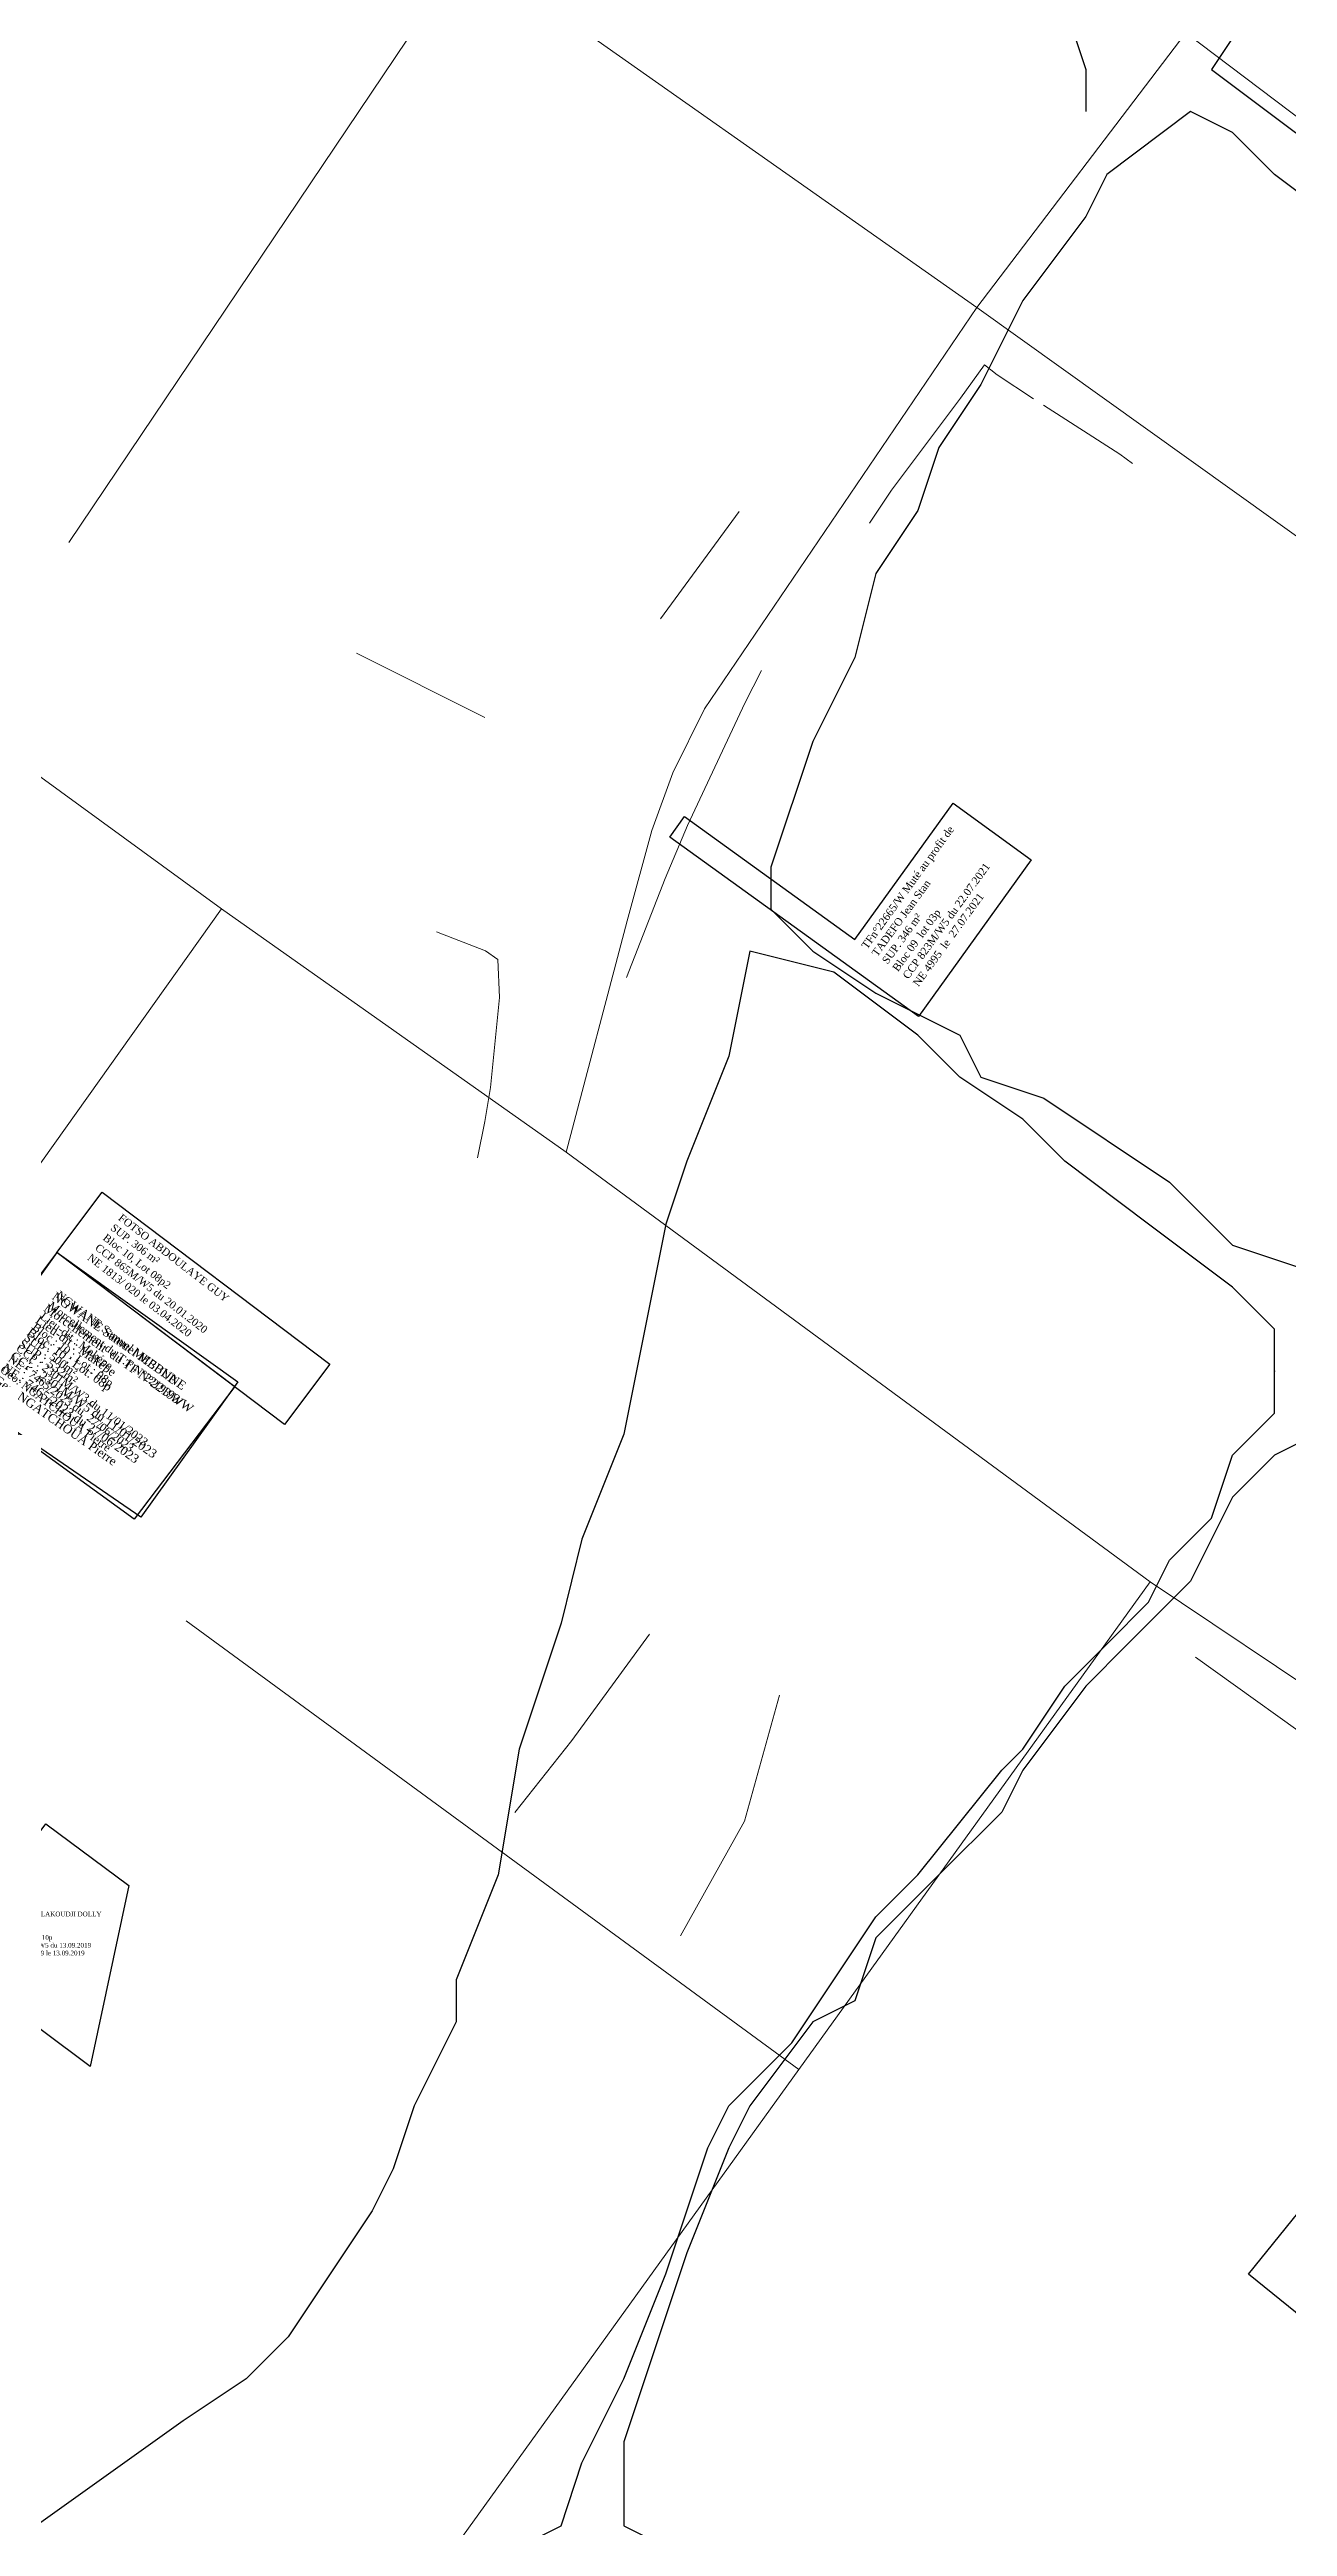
# Model space of a CAD drawing. Header units: millimetres. Extents: x 579832 to 917290, y 449831 to 1452191.
# Drawn here: x 582562.7 to 582710.1, y 450492.4 to 450787.4 of the extents above; entities that cross this region are included whole.
import ezdxf

# ---------------------------------------------------------------- set-up
doc = ezdxf.new("R2010")
doc.units = ezdxf.units.MM
doc.header["$LTSCALE"] = 10
for name, color, linetype, lineweight in [('drains_fossés', 120, 'Continuous', 20), ('MAJ APRES LE 13.01.2023', 222, 'Continuous', 30), ('Roads_others', 24, 'Continuous', 9)]:
    doc.layers.add(name, color=color, linetype=linetype, lineweight=lineweight)
doc.layers.add('end maj 26 02 2021', color=7, linetype='Continuous')
doc.layers.add('MAJ JUILLET 2021', color=7, linetype='Continuous')
doc.styles.add('Times 1.0', font='times.ttf', dxfattribs={"width": 0.99, "height": 1})

msp = doc.modelspace()

# ---------------------------------------------------------------- linework, layer by layer
at = {"flags": 128}
msp.add_lwpolyline([(582563.6, 450644.13), (582585.13, 450628.7), (582573.55, 450612.62), (582551.73, 450627.58)], close=True, dxfattribs=at)
at = {"layer": 'drains_fossés'}
for p, q in [((582644.84, 450732.35), (582635.45, 450719.57)), ((582614.54, 450707.85), (582599.23, 450715.49))]:
    msp.add_line(p, q, dxfattribs=at)
for points in [[(582679.91, 450745.8), (582675.57, 450748.63), (582674.05, 450749.82), (582671.2, 450745.87), (582662.96, 450734.9), (582660.34, 450730.96)], [(582691.69, 450738.07), (582690.16, 450739.21), (582681.07, 450745.04)], [(582647.49, 450713.43), (582645.5, 450709.53), (582638.66, 450694.99), (582636, 450688.66), (582631.42, 450676.88), (582631.41, 450676.86)], [(582613.66, 450655.4), (582614.53, 450659.74), (582615.21, 450663.77), (582616.29, 450674.48), (582616.08, 450679.02), (582614.62, 450680.04), (582608.77, 450682.31)], [(582618.12, 450577.42), (582624.91, 450586), (582634.15, 450598.66)], [(582715.22, 450582.33), (582716.16, 450583.78), (582699.19, 450595.93)], [(582637.83, 450562.73), (582645.48, 450576.4), (582649.62, 450591.4)]]:
    msp.add_lwpolyline(points, dxfattribs=at)
at = {"layer": 'end maj 26 02 2021', "flags": 128}
for points in [[(582648.61, 450817.49), (582656.11, 450809.99), (582666.11, 450804.99), (582673.61, 450799.99), (582678.61, 450794.99), (582683.61, 450792.49), (582686.11, 450784.99), (582686.11, 450779.99)], [(582648.61, 450817.49), (582656.11, 450809.99), (582666.11, 450804.99), (582673.61, 450799.99), (582678.61, 450794.99), (582683.61, 450792.49), (582686.11, 450784.99), (582686.11, 450779.99)], [(582721.11, 450814.99), (582716.11, 450809.99), (582711.11, 450799.99), (582706.11, 450792.49), (582701.11, 450784.99)], [(582721.11, 450814.99), (582716.11, 450809.99), (582711.11, 450799.99), (582706.11, 450792.49), (582701.11, 450784.99)], [(582701.11, 450784.99), (582711.11, 450777.49), (582721.11, 450767.49), (582733.61, 450759.99), (582743.61, 450752.49), (582753.61, 450747.49), (582763.61, 450739.99), (582776.11, 450729.99), (582783.61, 450724.99)], [(582701.11, 450784.99), (582711.11, 450777.49), (582721.11, 450767.49), (582733.61, 450759.99), (582743.61, 450752.49), (582753.61, 450747.49), (582763.61, 450739.99), (582776.11, 450729.99), (582783.61, 450724.99)], [(582698.61, 450779.99), (582688.61, 450772.49), (582686.11, 450767.49), (582678.61, 450757.49), (582673.61, 450747.49), (582668.61, 450739.99), (582666.11, 450732.49), (582661.11, 450724.99), (582658.61, 450714.99), (582653.61, 450704.99), (582648.61, 450689.99), (582648.61, 450684.99)], [(582698.61, 450779.99), (582688.61, 450772.49), (582686.11, 450767.49), (582678.61, 450757.49), (582673.61, 450747.49), (582668.61, 450739.99), (582666.11, 450732.49), (582661.11, 450724.99), (582658.61, 450714.99), (582653.61, 450704.99), (582648.61, 450689.99), (582648.61, 450684.99)], [(582761.11, 450692.49), (582766.11, 450704.99), (582776.11, 450719.99), (582776.11, 450724.99), (582761.11, 450734.99), (582751.11, 450742.49), (582741.11, 450749.99), (582731.11, 450757.49), (582718.61, 450764.99), (582708.61, 450772.49), (582703.61, 450777.49), (582698.61, 450779.99)], [(582761.11, 450692.49), (582766.11, 450704.99), (582776.11, 450719.99), (582776.11, 450724.99), (582761.11, 450734.99), (582751.11, 450742.49), (582741.11, 450749.99), (582731.11, 450757.49), (582718.61, 450764.99), (582708.61, 450772.49), (582703.61, 450777.49), (582698.61, 450779.99)], [(582648.61, 450684.99), (582653.61, 450679.99), (582661.11, 450674.99), (582671.11, 450669.99), (582673.61, 450664.99), (582681.11, 450662.49), (582696.11, 450652.49), (582703.61, 450644.99), (582711.11, 450642.49), (582716.11, 450642.49), (582731.11, 450659.99), (582718.61, 450639.99), (582716.11, 450634.99), (582721.11, 450632.49)], [(582648.61, 450684.99), (582653.61, 450679.99), (582661.11, 450674.99), (582671.11, 450669.99), (582673.61, 450664.99), (582681.11, 450662.49), (582696.11, 450652.49), (582703.61, 450644.99), (582711.11, 450642.49), (582716.11, 450642.49), (582731.11, 450659.99), (582718.61, 450639.99), (582716.11, 450634.99), (582721.11, 450632.49)], [(582646.11, 450679.99), (582643.61, 450667.49), (582638.61, 450654.99), (582636.11, 450647.49), (582633.61, 450634.99), (582631.11, 450622.49), (582626.11, 450609.99), (582623.61, 450599.99), (582621.11, 450592.49), (582618.61, 450584.99), (582616.11, 450569.99), (582611.11, 450557.49), (582611.11, 450552.49), (582606.11, 450542.49), (582603.61, 450534.99), (582601.11, 450529.99), (582596.11, 450522.49), (582591.11, 450514.99), (582586.11, 450509.99), (582578.61, 450504.99), (582561.11, 450492.49)], [(582646.11, 450679.99), (582643.61, 450667.49), (582638.61, 450654.99), (582636.11, 450647.49), (582633.61, 450634.99), (582631.11, 450622.49), (582626.11, 450609.99), (582623.61, 450599.99), (582621.11, 450592.49), (582618.61, 450584.99), (582616.11, 450569.99), (582611.11, 450557.49), (582611.11, 450552.49), (582606.11, 450542.49), (582603.61, 450534.99), (582601.11, 450529.99), (582596.11, 450522.49), (582591.11, 450514.99), (582586.11, 450509.99), (582578.61, 450504.99), (582561.11, 450492.49)], [(582708.61, 450634.99), (582703.61, 450639.99), (582693.61, 450647.49), (582683.61, 450654.99), (582678.61, 450659.99), (582671.11, 450664.99), (582666.11, 450669.99), (582656.11, 450677.49), (582646.11, 450679.99)], [(582708.61, 450634.99), (582703.61, 450639.99), (582693.61, 450647.49), (582683.61, 450654.99), (582678.61, 450659.99), (582671.11, 450664.99), (582666.11, 450669.99), (582656.11, 450677.49), (582646.11, 450679.99)], [(582708.61, 450629.99), (582708.61, 450634.99)], [(582708.61, 450629.99), (582708.61, 450634.99)], [(582623.61, 450492.49), (582626.11, 450499.99), (582631.11, 450509.99), (582636.11, 450522.49), (582638.61, 450529.99), (582641.11, 450537.49), (582643.61, 450542.49), (582651.11, 450549.99), (582656.11, 450557.49), (582661.11, 450564.99), (582666.11, 450569.99), (582676.11, 450582.49), (582678.61, 450584.99), (582683.61, 450592.49), (582688.61, 450597.49), (582693.61, 450602.49), (582696.11, 450607.49), (582701.11, 450612.49), (582703.61, 450619.99), (582708.61, 450624.99), (582708.61, 450629.99)], [(582623.61, 450492.49), (582626.11, 450499.99), (582631.11, 450509.99), (582636.11, 450522.49), (582638.61, 450529.99), (582641.11, 450537.49), (582643.61, 450542.49), (582651.11, 450549.99), (582656.11, 450557.49), (582661.11, 450564.99), (582666.11, 450569.99), (582676.11, 450582.49), (582678.61, 450584.99), (582683.61, 450592.49), (582688.61, 450597.49), (582693.61, 450602.49), (582696.11, 450607.49), (582701.11, 450612.49), (582703.61, 450619.99), (582708.61, 450624.99), (582708.61, 450629.99)], [(582723.61, 450624.99), (582718.61, 450624.99), (582713.61, 450622.49), (582708.61, 450619.99), (582703.61, 450614.99), (582701.11, 450609.99), (582698.61, 450604.99), (582693.61, 450599.99), (582691.11, 450597.49), (582686.11, 450592.49), (582678.61, 450582.49), (582676.11, 450577.49), (582668.61, 450569.99), (582666.11, 450567.49), (582661.11, 450562.49), (582658.61, 450554.99), (582653.61, 450552.49), (582646.11, 450542.49), (582643.61, 450537.49), (582638.61, 450524.99), (582631.11, 450502.49), (582631.11, 450492.49)], [(582723.61, 450624.99), (582718.61, 450624.99), (582713.61, 450622.49), (582708.61, 450619.99), (582703.61, 450614.99), (582701.11, 450609.99), (582698.61, 450604.99), (582693.61, 450599.99), (582691.11, 450597.49), (582686.11, 450592.49), (582678.61, 450582.49), (582676.11, 450577.49), (582668.61, 450569.99), (582666.11, 450567.49), (582661.11, 450562.49), (582658.61, 450554.99), (582653.61, 450552.49), (582646.11, 450542.49), (582643.61, 450537.49), (582638.61, 450524.99), (582631.11, 450502.49), (582631.11, 450492.49)], [(582616.11, 450484.99), (582618.61, 450489.99), (582623.61, 450492.49)], [(582616.11, 450484.99), (582618.61, 450489.99), (582623.61, 450492.49)], [(582631.11, 450492.49), (582636.11, 450489.99), (582643.61, 450484.99), (582648.61, 450479.99), (582656.11, 450472.49), (582663.61, 450467.49), (582673.61, 450462.49), (582681.11, 450454.99), (582688.61, 450452.49), (582696.11, 450449.99), (582701.11, 450447.49), (582708.61, 450449.99)], [(582631.11, 450492.49), (582636.11, 450489.99), (582643.61, 450484.99), (582648.61, 450479.99), (582656.11, 450472.49), (582663.61, 450467.49), (582673.61, 450462.49), (582681.11, 450454.99), (582688.61, 450452.49), (582696.11, 450449.99), (582701.11, 450447.49), (582708.61, 450449.99)]]:
    msp.add_lwpolyline(points, dxfattribs=at)
at = {"layer": 'end maj 26 02 2021', "color": 150, "lineweight": -3, "flags": 128}
for points in [[(582568.96, 450651.29), (582596.09, 450630.81), (582590.67, 450623.62), (582563.54, 450644.11)], [(582568.96, 450651.29), (582596.09, 450630.81), (582590.67, 450623.62), (582563.54, 450644.11)], [(582562.24, 450576.08), (582572.11, 450568.73), (582567.54, 450547.2), (582550.3, 450560.05)], [(582562.24, 450576.08), (582572.11, 450568.73), (582567.54, 450547.2), (582550.3, 450560.05)], [(582722.44, 450543.41), (582728.92, 450538.07), (582712.15, 450517.09), (582705.51, 450522.45)], [(582722.44, 450543.41), (582728.92, 450538.07), (582712.15, 450517.09), (582705.51, 450522.45)]]:
    msp.add_lwpolyline(points, close=True, dxfattribs=at)
at = {"layer": 'end maj 26 02 2021'}
msp.add_point((582708.61, 450629.99), dxfattribs=at)
msp.add_point((582708.61, 450629.99), dxfattribs=at)
at = {"layer": 'MAJ APRES LE 13.01.2023', "flags": 128}
msp.add_lwpolyline([(582563.6, 450644.13), (582584.74, 450628.17), (582572.76, 450612.38), (582551.33, 450627.88)], close=True, dxfattribs=at)
at = {"layer": 'MAJ JUILLET 2021', "color": 3, "lineweight": -3, "flags": 128}
msp.add_lwpolyline([(582670.31, 450697.62), (582679.63, 450690.89), (582666.18, 450672.24), (582636.58, 450693.6), (582638.33, 450696.03), (582658.6, 450681.4)], close=True, dxfattribs=at)
msp.add_lwpolyline([(582670.31, 450697.62), (582679.63, 450690.89), (582666.18, 450672.24), (582636.58, 450693.6), (582638.33, 450696.03), (582658.6, 450681.4)], close=True, dxfattribs=at)
at = {"layer": 'Roads_others'}
for p, q in [((582445.25, 450491.45), (582583.17, 450685.03)), ((582624.21, 450656.06), (582693.78, 450604.9)), ((582693.78, 450604.9), (582777.7, 450548.59)), ((582578.97, 450600.26), (582651.94, 450546.84))]:
    msp.add_line(p, q, dxfattribs=at)
for points in [[(582660.29, 450881.33), (582612.51, 450799.35), (582564.97, 450728.69)], [(582660.29, 450881.33), (582612.51, 450799.35), (582564.97, 450728.69)], [(582527.2, 450862.85), (582572.2, 450829.13), (582612.51, 450799.35), (582673.15, 450756.66), (582867.07, 450617.96), (582912.57, 450584.85)], [(582698.04, 450789.37), (582673.15, 450756.66), (582640.72, 450708.88), (582636.94, 450701.24), (582634.42, 450694.36), (582631.49, 450683.6), (582624.21, 450656.06)], [(582779.27, 450730.94), (582774.4, 450731.68), (582698.04, 450789.37)], [(582506.86, 450740.64), (582583.17, 450685.03), (582624.21, 450656.06)], [(582693.78, 450604.9), (582651.94, 450546.84), (582597.98, 450471.92), (582560.39, 450419.77), (582517.6, 450360.37), (582420.63, 450220.77)]]:
    msp.add_lwpolyline(points, dxfattribs=at)

# ---------------------------------------------------------------- texts
at = {"color": 3, "insert": (582563.48, 450639.49), "char_height": 1.0375, "width": 22.3602, "attachment_point": 1, "rotation": 324.9382}
msp.add_mtext('\\A1;{\\fTimes New Roman|b0|i0|c0|p18;NGWANE Samuel MEBUNE     \\P\\C1;Morcellement  du TF N°22193/W\\P\\C256;Lieu-dit : Maképe \\PBloc: 10 ; Lot: 08p\\PSUP : 532m²\\P\\pt10.95;CCP : 2301M/W5 du 11/01/2023\\P\\ptz;NE : 7465/2023 du 27/06/2023\\P\\C1;Geo: NGATCHOUA Pierre}', dxfattribs=at)
at = {"layer": 'end maj 26 02 2021', "color": 150, "linetype": 'ByBlock', "lineweight": -3, "ltscale": 0.0014, "attachment_point": 1, "style": 'Times 1.0'}
for s, insert, char_height, width, rotation in [('{\\C1;TFn°22665/W Muté au profit de \\P\\C256;TADEFO Jean Stan \\PSUP. 346 m²\\PBloc 09  lot 03p\\PCCP 823M/W5 du 22.07.2021\\PNE 4995  le  27.07.2021}', (582659.33, 450680.71), 0.91, 52.0518, 53.9658), ('{\\C1;TFn°22665/W Muté au profit de \\P\\C256;TADEFO Jean Stan \\PSUP. 346 m²\\PBloc 09  lot 03p\\PCCP 823M/W5 du 22.07.2021\\PNE 4995  le  27.07.2021}', (582659.33, 450680.71), 0.91, 52.0518, 53.9658), ('{\\C256;FOTSO ABDOULAYE GUY\\PSUP. 306 m²\\PBloc 10, Lot 08p2\\PCCP 865M/W5 du 20.01.2020\\PNE 1813/ 020 le 03.04.2020}', (582571.34, 450648.79), 0.9, 41.9214, 322.2659), ('{\\C256;FOTSO ABDOULAYE GUY\\PSUP. 306 m²\\PBloc 10, Lot 08p2\\PCCP 865M/W5 du 20.01.2020\\PNE 1813/ 020 le 03.04.2020}', (582571.34, 450648.79), 0.9, 41.9214, 322.2659)]:
    msp.add_mtext(s, dxfattribs=dict(at, insert=insert, char_height=char_height, width=width, rotation=rotation))
at = {"layer": 'end maj 26 02 2021', "color": 150, "linetype": 'ByBlock', "lineweight": -3, "ltscale": 0.0014, "insert": (582557.31, 450565.62), "char_height": 0.5576, "width": 21.2062, "attachment_point": 1, "style": 'Times 1.0'}
msp.add_mtext('{\\C256;TCHOUGA LAKOUDJI DOLLY\\P VANESSA\\PSUP. 338 m²\\PBloc 10, Lot 10p\\PCCP 706M/W5 du 13.09.2019\\PNE 4829/ 019 le 13.09.2019}', dxfattribs=at)
msp.add_mtext('{\\C256;TCHOUGA LAKOUDJI DOLLY\\P VANESSA\\PSUP. 338 m²\\PBloc 10, Lot 10p\\PCCP 706M/W5 du 13.09.2019\\PNE 4829/ 019 le 13.09.2019}', dxfattribs=at)
at = {"layer": 'MAJ APRES LE 13.01.2023', "insert": (582563.95, 450639.63), "char_height": 0.9522, "width": 21.9989, "attachment_point": 1, "rotation": 323.1275}
msp.add_mtext('{\\fTimes New Roman|b0|i0|c0|p18;NGWANE Samuel MEBUNE \\P\\C1;Morcellement du T.F N°22193/W  \\P\\C256;Lieu-dit : Maképe \\PBloc : 10 ; Lot : 08p\\PSUP : 500m²\\PCCP : 2301M/W3 du 11/01/2023\\PNE : 7465/2023 du  27/06/2023\\P\\C1;Geo: NGATCHOUA Pierre\\C2; }', dxfattribs=at)

doc.saveas('drawing.dxf')
